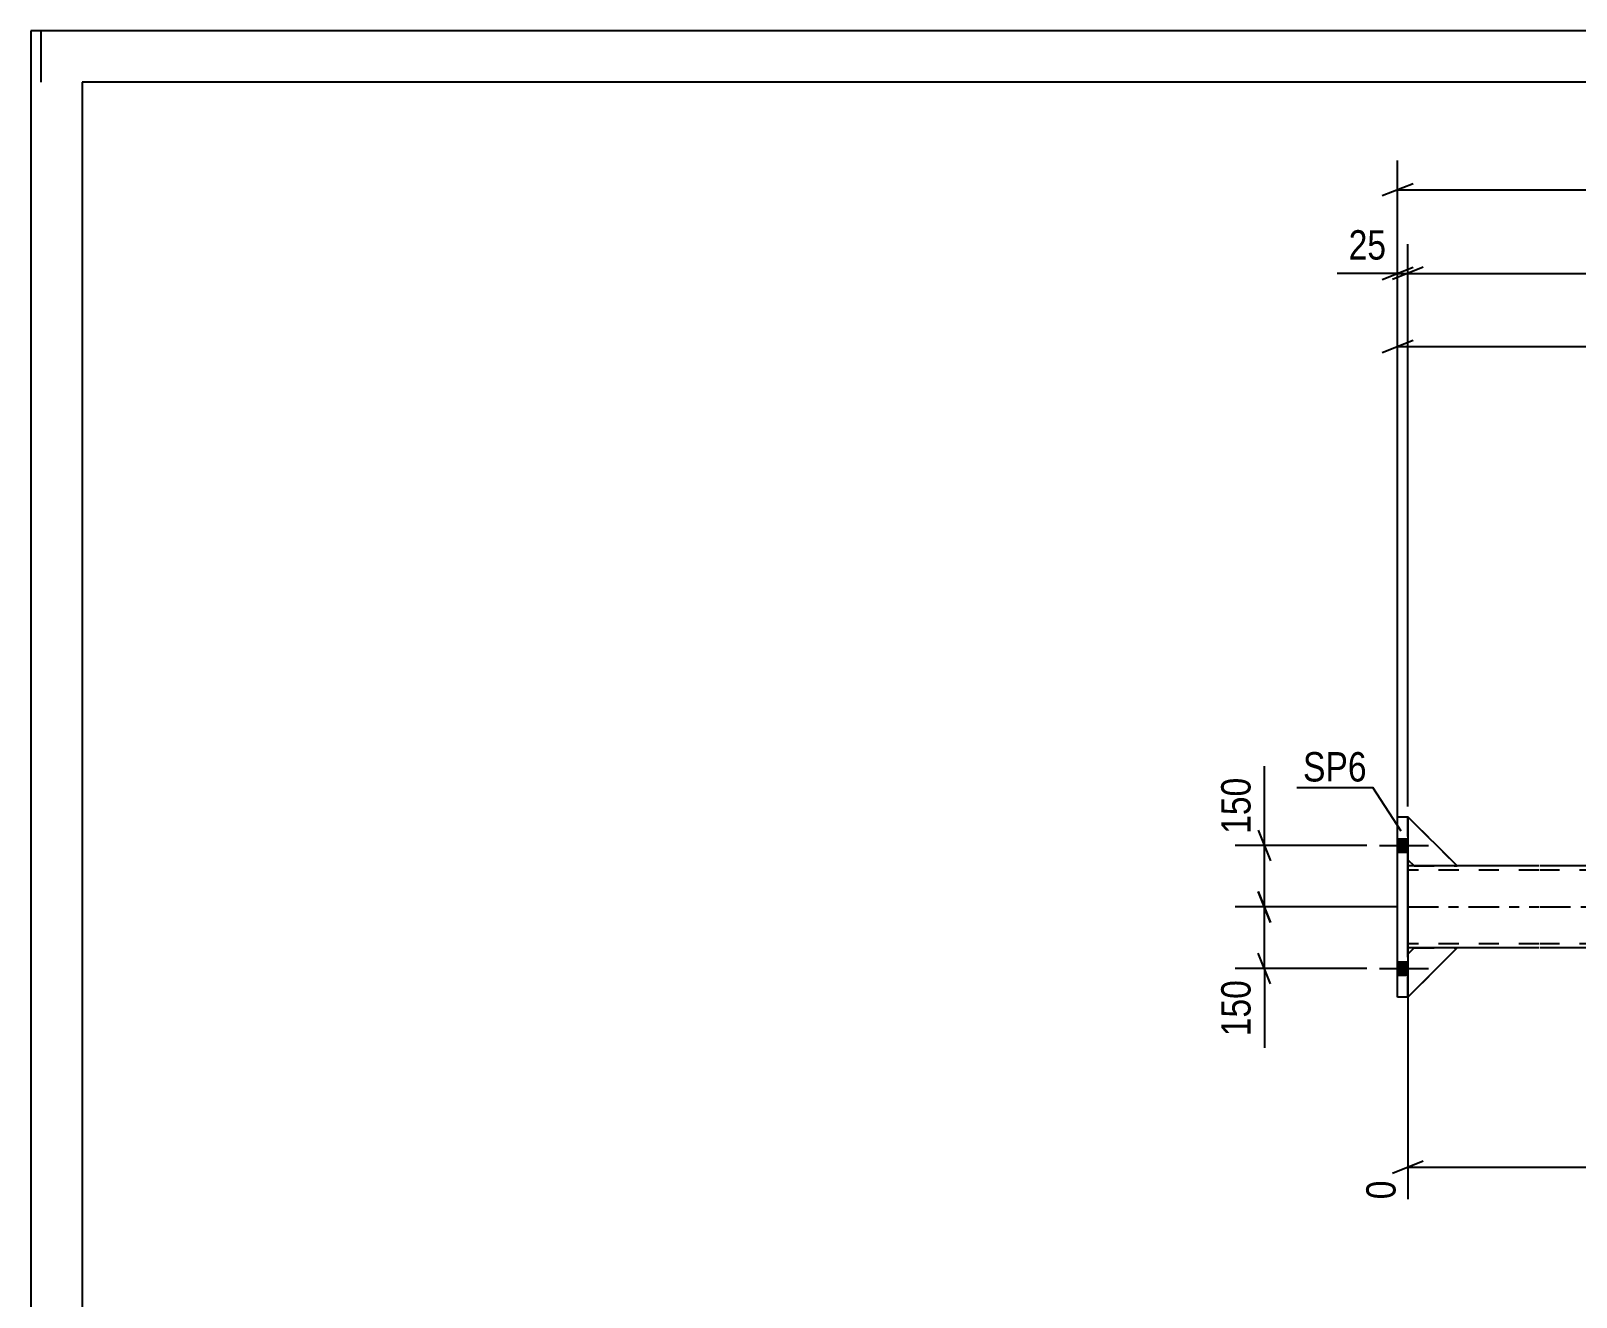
# Model space of a CAD drawing. Header units: millimetres. Extents: x 0 to 841, y 0 to 594.
# Drawn here: x 0 to 150.8, y 470.5 to 594 of the extents above; entities that cross this region are included whole.
import ezdxf

# ---------------------------------------------------------------- set-up
doc = ezdxf.new("R2010")
doc.units = ezdxf.units.MM
doc.linetypes.add('DXK_LINE_DOT2', pattern=[3.9198, 1.9599, -1.9599])
doc.linetypes.add('DXK_LINE_DOT3', pattern=[5.9187, 2.979, -0.9799, 0.9799, -0.9799])
doc.styles.add('Arial Narrow', font='ARIALN.TTF', dxfattribs={"height": 0.2})

# ---------------------------------------------------------------- blocks, each defined once
blk = doc.blocks.new('Unknown-122615941-1135')
at = {"color": 5, "linetype": 'Continuous'}
for p, q in [((841, 594), (0, 594)), ((0, 594), (0, 0)), ((1, 589), (1, 594)), ((836, 589), (5, 589)), ((5, 589), (5, 5))]:
    blk.add_line(p, q, dxfattribs=at)
blk = doc.blocks.new('Part-122615941-3964 - 3948')
at = {"color": 2, "linetype": 'Continuous'}
for p, q in [((134.35, 503.95), (134.95, 504.55)), ((139.15, 504.55), (134.35, 499.75)), ((139.15, 504.55), (134.95, 504.55))]:
    blk.add_line(p, q, dxfattribs=at)
at = {"color": 7, "linetype": 'DXK_LINE_DOT2'}
blk.add_line((134.35, 499.75), (134.35, 503.95), dxfattribs=at)
blk.add_line((134.35, 499.75), (134.35, 503.95), dxfattribs=at)
blk = doc.blocks.new('Part-122615941-4035 - 3948')
at = {"color": 7, "linetype": 'DXK_LINE_DOT2'}
for p, q in [((139.15, 512.55), (134.35, 517.35)), ((134.35, 517.35), (134.35, 513.15)), ((134.35, 513.15), (134.35, 517.35)), ((134.35, 513.15), (134.95, 512.55)), ((134.95, 512.55), (139.15, 512.55))]:
    blk.add_line(p, q, dxfattribs=at)
blk = doc.blocks.new('Part-122615941-4036 - 3948')
at = {"color": 2, "linetype": 'Continuous'}
for p, q in [((139.15, 512.55), (134.35, 517.35)), ((134.35, 513.15), (134.95, 512.55)), ((139.15, 512.55), (134.95, 512.55))]:
    blk.add_line(p, q, dxfattribs=at)
at = {"color": 7, "linetype": 'DXK_LINE_DOT2'}
for p, q in [((134.35, 517.35), (134.35, 513.15)), ((134.35, 513.15), (134.35, 517.35))]:
    blk.add_line(p, q, dxfattribs=at)
blk = doc.blocks.new('Part-122615941-3978 - 3948')
at = {"color": 2, "linetype": 'Continuous'}
for p, q in [((134.95, 512.55), (134.35, 512.55)), ((134.35, 505.35), (134.35, 511.75)), ((147.15, 512.55), (139.15, 512.55)), ((635.2, 512.55), (147.25, 512.55)), ((134.95, 504.55), (134.35, 504.55)), ((147.15, 504.55), (139.15, 504.55)), ((272.56, 504.55), (147.25, 504.55))]:
    blk.add_line(p, q, dxfattribs=at)
at = {"color": 7, "linetype": 'DXK_LINE_DOT2'}
for p, q in [((134.35, 512.55), (134.35, 511.75)), ((134.35, 505.35), (134.35, 512.55)), ((147.15, 512.15), (134.35, 512.15)), ((139.15, 512.55), (134.95, 512.55)), ((635.2, 512.15), (147.25, 512.15)), ((134.35, 504.55), (134.35, 505.35)), ((147.15, 504.95), (134.35, 504.95)), ((139.15, 504.55), (134.95, 504.55)), ((635.2, 504.95), (147.25, 504.95))]:
    blk.add_line(p, q, dxfattribs=at)
at = {"color": 7, "linetype": 'DXK_LINE_DOT3'}
for p, q in [((134.35, 508.55), (147.15, 508.55)), ((147.25, 508.55), (635.2, 508.55))]:
    blk.add_line(p, q, dxfattribs=at)
blk = doc.blocks.new('Part-122615941-3979 - 3948')
at = {"color": 7, "linetype": 'DXK_LINE_DOT2'}
for p, q in [((139.15, 512.55), (134.35, 517.35)), ((134.35, 517.35), (134.35, 513.15)), ((134.35, 513.15), (134.35, 517.35)), ((134.35, 513.15), (134.95, 512.55)), ((134.95, 512.55), (139.15, 512.55))]:
    blk.add_line(p, q, dxfattribs=at)
blk = doc.blocks.new('Bolt-122615941-3994 - 3948')
at = {"linetype": 'Continuous'}
for points in [[(134.35, 513.89), (134.35, 515.21), (133.35, 515.21), (133.35, 513.89)], [(134.35, 513.89), (134.35, 515.21), (133.35, 515.21), (133.35, 513.89)], [(134.35, 501.89), (134.35, 503.21), (133.35, 503.21), (133.35, 501.89)], [(134.35, 501.89), (134.35, 503.21), (133.35, 503.21), (133.35, 501.89)]]:
    blk.add_hatch(color=1, dxfattribs=at).paths.add_polyline_path(points)
at = {"color": 1, "linetype": 'Continuous'}
for p, q in [((131.59, 514.55), (136.35, 514.55)), ((131.59, 514.55), (136.35, 514.55)), ((133.35, 515.21), (134.35, 515.21)), ((133.35, 515.21), (134.35, 515.21)), ((133.35, 513.89), (134.35, 513.89)), ((133.35, 513.89), (134.35, 513.89)), ((131.59, 502.55), (136.35, 502.55)), ((131.59, 502.55), (136.35, 502.55)), ((133.35, 503.21), (134.35, 503.21)), ((133.35, 503.21), (134.35, 503.21)), ((133.35, 501.89), (134.35, 501.89)), ((133.35, 501.89), (134.35, 501.89))]:
    blk.add_line(p, q, dxfattribs=at)
blk = doc.blocks.new('Part-122615941-4078 - 3948')
at = {"color": 2, "linetype": 'Continuous'}
for p, q in [((133.35, 517.35), (134.35, 517.35)), ((133.35, 499.75), (133.35, 517.35)), ((134.35, 517.35), (134.35, 499.75)), ((134.35, 499.75), (133.35, 499.75))]:
    blk.add_line(p, q, dxfattribs=at)
at = {"color": 7, "linetype": 'DXK_LINE_DOT2'}
for p, q in [((133.35, 499.75), (133.35, 517.35)), ((134.35, 499.75), (134.35, 517.35))]:
    blk.add_line(p, q, dxfattribs=at)
blk = doc.blocks.new('Part-122615941-4041 - 3948')
at = {"color": 7, "linetype": 'DXK_LINE_DOT2'}
for p, q in [((134.35, 503.95), (134.95, 504.55)), ((139.15, 504.55), (134.35, 499.75)), ((134.35, 499.75), (134.35, 503.95)), ((134.35, 503.95), (134.35, 499.75)), ((134.95, 504.55), (139.15, 504.55))]:
    blk.add_line(p, q, dxfattribs=at)
blk = doc.blocks.new('Part-122615941-4049 - 3948')
at = {"color": 7, "linetype": 'DXK_LINE_DOT2'}
for p, q in [((134.35, 503.95), (134.95, 504.55)), ((139.15, 504.55), (134.35, 499.75)), ((134.35, 499.75), (134.35, 503.95)), ((134.35, 503.95), (134.35, 499.75)), ((134.95, 504.55), (139.15, 504.55))]:
    blk.add_line(p, q, dxfattribs=at)
blk = doc.blocks.new('StraightDimension-122615941-4307 - 3948')
at = {"color": 7, "linetype": 'Continuous'}
for p, q in [((119.75, 510.05), (120.95, 507.05)), ((133.35, 508.55), (117.5, 508.55)), ((120.35, 502.55), (120.35, 508.55)), ((120.95, 501.05), (119.75, 504.05)), ((130.35, 502.55), (117.5, 502.55))]:
    blk.add_line(p, q, dxfattribs=at)
at = {"color": 0}
blk.add_wipeout([(119.6, 502.03), (115.4, 502.03), (115.4, 495.34), (119.6, 495.34)], dxfattribs=at)
at = {"color": 7, "linetype": 'Continuous'}
blk.add_line((120.35, 502.55), (120.35, 494.82), dxfattribs=at)
blk.add_line((120.35, 502.55), (120.35, 494.82), dxfattribs=at)
at = {"color": 3, "style": 'Arial Narrow'}
blk.add_text('150', height=2.863, rotation=90.0002, dxfattribs=at).set_placement((119, 495.94))
blk = doc.blocks.new('StraightDimension-122615941-4096 - 3948')
at = {"color": 7, "linetype": 'Continuous'}
for p, q in [((133.35, 518.35), (133.35, 581.35)), ((134.85, 579.1), (131.85, 577.9)), ((133.35, 578.5), (649.1, 578.5))]:
    blk.add_line(p, q, dxfattribs=at)
blk = doc.blocks.new('StraightDimension-122615941-4137 - 3948')
at = {"color": 7, "linetype": 'Continuous'}
for p, q in [((134.35, 518.35), (134.35, 573.2)), ((135.85, 570.95), (132.85, 569.75)), ((134.35, 570.35), (648.1, 570.35))]:
    blk.add_line(p, q, dxfattribs=at)
blk = doc.blocks.new('StraightDimension-122615941-4166 - 3948')
at = {"color": 7, "linetype": 'Continuous'}
for p, q in [((133.35, 517.42), (133.35, 573.2)), ((134.35, 518.35), (134.35, 573.2)), ((131.85, 569.75), (134.85, 570.95)), ((135.85, 570.95), (132.85, 569.75)), ((133.35, 570.35), (134.35, 570.35))]:
    blk.add_line(p, q, dxfattribs=at)
at = {"color": 0}
blk.add_wipeout([(132.83, 571.1), (132.83, 575.3), (127.97, 575.3), (127.97, 571.1)], dxfattribs=at)
at = {"color": 7, "linetype": 'Continuous'}
blk.add_line((133.35, 570.35), (127.45, 570.35), dxfattribs=at)
blk.add_line((133.35, 570.35), (127.45, 570.35), dxfattribs=at)
at = {"color": 3, "style": 'Arial Narrow'}
blk.add_text('25', height=2.863, dxfattribs=at).set_placement((128.57, 571.7))
blk = doc.blocks.new('StraightDimension-122615941-4190 - 3948')
at = {"color": 7, "linetype": 'Continuous'}
for p, q in [((134.35, 503.55), (134.35, 480.04)), ((272.56, 498.6), (272.56, 474.56)), ((135.85, 483.77), (132.85, 482.57)), ((134.35, 483.17), (272.56, 483.17)), ((271.06, 482.57), (274.06, 483.77))]:
    blk.add_line(p, q, dxfattribs=at)
at = {"color": 0}
blk.add_wipeout([(207.71, 483.92), (207.71, 488.12), (199.2, 488.12), (199.2, 483.92)], dxfattribs=at)
at = {"color": 0, "linetype": 'Continuous'}
for points in [[(133.75, 482.47), (129.55, 482.47), (129.55, 479.44), (133.75, 479.44)], [(271.96, 482.47), (267.76, 482.47), (267.76, 473.96), (271.96, 473.96)]]:
    blk.add_wipeout(points, dxfattribs=at)
at = {"color": 3, "style": 'Arial Narrow'}
blk.add_text('5009', height=2.863, dxfattribs=at).set_placement((199.8, 484.52))
at = {"color": 3, "linetype": 'Continuous', "style": 'Arial Narrow'}
for s, height, p in [('0', 2.86, (133.15, 480.04)), ('5009', 2.863, (271.36, 474.56))]:
    blk.add_text(s, height=height, rotation=90.0002, dxfattribs=at).set_placement(p)
blk = doc.blocks.new('StraightDimension-122615941-4266 - 3948')
at = {"color": 7, "linetype": 'Continuous'}
for p, q in [((133.35, 500.75), (133.35, 566.06)), ((272.56, 518.35), (272.56, 566.06)), ((134.85, 563.81), (131.85, 562.61)), ((133.35, 563.21), (272.56, 563.21)), ((271.06, 562.61), (274.06, 563.81))]:
    blk.add_line(p, q, dxfattribs=at)
at = {"color": 0}
blk.add_wipeout([(207.21, 563.96), (207.21, 568.16), (198.7, 568.16), (198.7, 563.96)], dxfattribs=at)
at = {"color": 3, "style": 'Arial Narrow'}
blk.add_text('5034', height=2.863, dxfattribs=at).set_placement((199.3, 564.56))
blk = doc.blocks.new('StraightDimension-122615941-4313 - 3948')
at = {"color": 7, "linetype": 'Continuous'}
for p, q in [((119.75, 516.05), (120.95, 513.05)), ((130.35, 514.55), (117.5, 514.55)), ((120.35, 508.55), (120.35, 514.55)), ((120.95, 507.05), (119.75, 510.05)), ((133.35, 508.55), (117.5, 508.55))]:
    blk.add_line(p, q, dxfattribs=at)
at = {"color": 0}
blk.add_wipeout([(119.6, 521.76), (115.4, 521.76), (115.4, 515.08), (119.6, 515.08)], dxfattribs=at)
at = {"color": 7, "linetype": 'Continuous'}
blk.add_line((120.35, 514.55), (120.35, 522.29), dxfattribs=at)
blk.add_line((120.35, 514.55), (120.35, 522.29), dxfattribs=at)
at = {"color": 3, "style": 'Arial Narrow'}
blk.add_text('150', height=2.863, rotation=90.0002, dxfattribs=at).set_placement((119, 515.68))
blk = doc.blocks.new('Mark-122615941-4074 - 3948')
at = {"color": 0}
blk.add_wipeout([(130.34, 520.79), (130.34, 523.79), (124.12, 523.79), (124.12, 520.79)], dxfattribs=at)
blk.add_wipeout([(130.34, 520.79), (130.34, 523.79), (124.12, 523.79), (124.12, 520.79)], dxfattribs=at)
at = {"color": 30, "linetype": 'Continuous'}
for p in [(123.52, 520.19), (133.68, 515.95)]:
    blk.add_line(p, (130.94, 520.19), dxfattribs=at)
at = {"color": 3, "style": 'Arial Narrow'}
blk.add_text('SP6', height=2.863, dxfattribs=at).set_placement((124.12, 520.79))

msp = doc.modelspace()

# ---------------------------------------------------------------- block references
for name in ['Unknown-122615941-1135', 'Part-122615941-4078 - 3948', 'Part-122615941-4035 - 3948', 'Part-122615941-4036 - 3948', 'Part-122615941-3979 - 3948', 'Bolt-122615941-3994 - 3948', 'Part-122615941-3978 - 3948', 'Part-122615941-3964 - 3948', 'Part-122615941-4041 - 3948', 'Part-122615941-4049 - 3948']:
    msp.add_blockref(name, (0, 0))

# ---------------------------------------------------------------- next in the draw order: block references
for name in ['StraightDimension-122615941-4096 - 3948', 'StraightDimension-122615941-4307 - 3948']:
    msp.add_blockref(name, (0, 0))

# ---------------------------------------------------------------- next in the draw order: block references
for name in ['StraightDimension-122615941-4137 - 3948', 'StraightDimension-122615941-4190 - 3948']:
    msp.add_blockref(name, (0, 0))

# ---------------------------------------------------------------- next in the draw order: block references
msp.add_blockref('StraightDimension-122615941-4166 - 3948', (0, 0))

# ---------------------------------------------------------------- next in the draw order: block references
msp.add_blockref('StraightDimension-122615941-4266 - 3948', (0, 0))

# ---------------------------------------------------------------- next in the draw order: block references
msp.add_blockref('StraightDimension-122615941-4313 - 3948', (0, 0))

# ---------------------------------------------------------------- next in the draw order: block references
msp.add_blockref('Mark-122615941-4074 - 3948', (0, 0))

doc.saveas('drawing.dxf')
